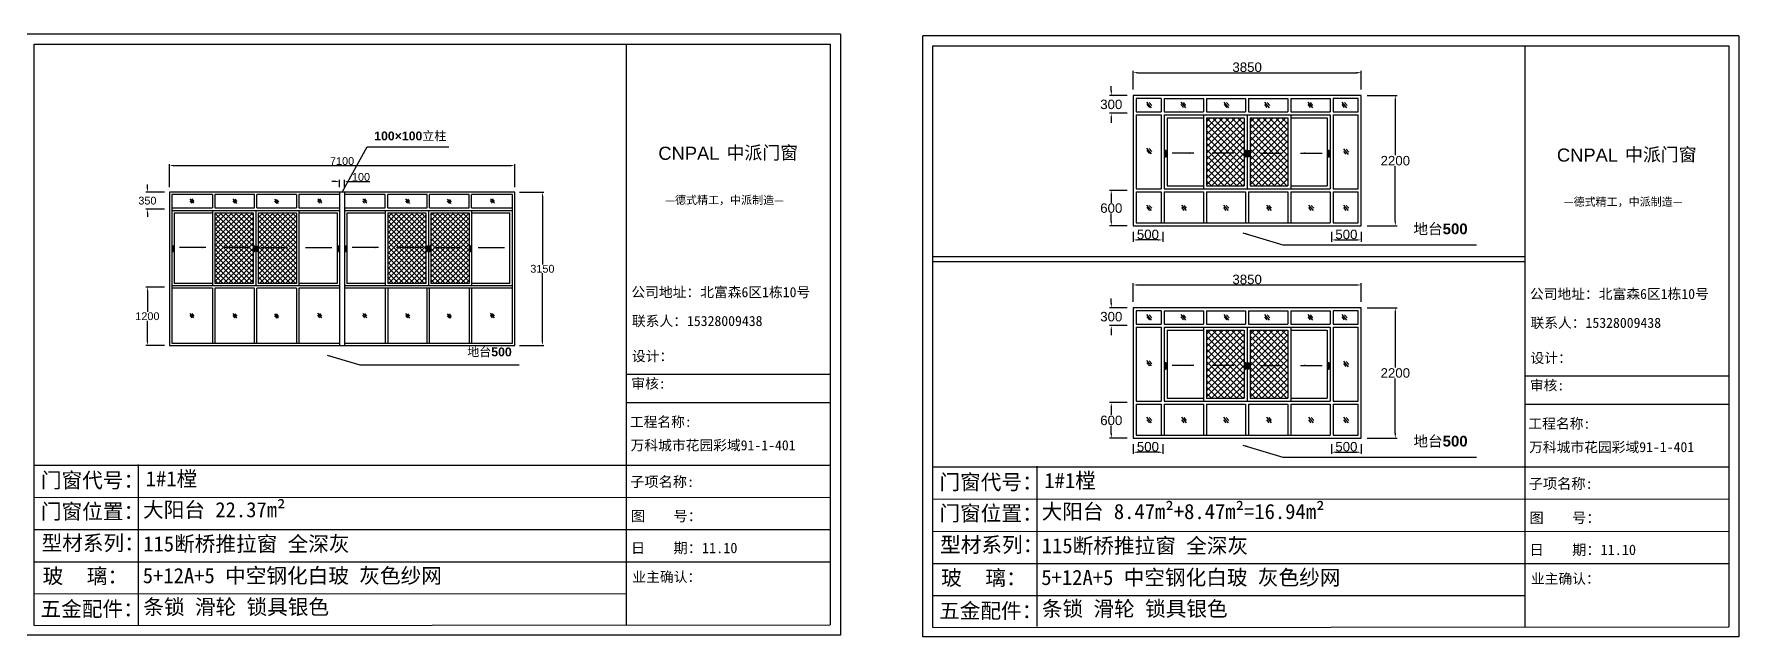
# Model space of a CAD drawing. Header units: inches. Extents: x -138455 to 599497, y -747149 to 13167.
# Drawn here: x 272499 to 307541, y -473532 to -461146 of the extents above; entities that cross this region are included whole.
import ezdxf

# ---------------------------------------------------------------- set-up
doc = ezdxf.new("R2010")
doc.units = ezdxf.units.IN
doc.header["$MEASUREMENT"] = 0
doc.header["$PDMODE"] = 35
doc.header["$PDSIZE"] = -3
doc.layers.add('0 @ 1', color=7, linetype='Continuous')
doc.styles.add('Annotative', font='arialbd.ttf')
doc.styles.add('MtXpl_', font='')
doc.styles.get("Standard").update_dxf_attribs({"font": 'arial.ttf'})
doc.styles.get('MtXpl_').set_extended_font_data('SimSun')
doc.dimstyles.get("Standard").update_dxf_attribs({"dimtxt": 80, "dimasz": 70, "dimexe": 40, "dimexo": 80, "dimgap": 0, "dimtad": 1, "dimtih": 1, "dimtoh": 1, "dimdec": 0, "dimzin": 0, "dimdsep": 46, "dimtxsty": 'Standard', "dimcen": 0.09, "dimadec": 0, "dimazin": 0, "dimtfac": 1, "dimtdec": 0, "dimtofl": 0, "dimtmove": 0, "dimatfit": 3, "dimfxl": 0, "dimtolj": 1, "dimtzin": 0, "dimarcsym": 0})

# ---------------------------------------------------------------- blocks, each defined once
blk = doc.blocks.new('*D2174')
at = {"color": 0, "lineweight": -2, "transparency": 16777216}
for p, q in [((275279, -464294), (275279, -463817)), ((275359, -463847), (282299, -463847)), ((282379, -464294), (282379, -463817))]:
    blk.add_line(p, q, dxfattribs=at)
at = {"color": 0, "transparency": 16777216}
for points in [[(275359, -463834), (275359, -463861), (275279, -463847)], [(282299, -463834), (282299, -463861), (282379, -463847)]]:
    blk.add_solid(points, dxfattribs=at)
at = {"layer": 'Defpoints', "color": 0, "transparency": 16777216}
for p in [(282379, -463847), (275279, -464394), (282379, -464394)]:
    blk.add_point(p, dxfattribs=at)
at = {"color": 0, "transparency": 16777216, "insert": (278829, -463756), "char_height": 160, "attachment_point": 5}
blk.add_mtext('\\A1;7100', dxfattribs=at)
blk = doc.blocks.new('*D2175')
at = {"color": 0, "lineweight": -2, "transparency": 16777216}
for p, q in [((282479, -464394), (282977, -464394)), ((282947, -464474), (282947, -465877)), ((282947, -467464), (282947, -466061)), ((282479, -467544), (282977, -467544))]:
    blk.add_line(p, q, dxfattribs=at)
at = {"color": 0, "transparency": 16777216}
for points in [[(282934, -464474), (282961, -464474), (282947, -464394)], [(282934, -467464), (282961, -467464), (282947, -467544)]]:
    blk.add_solid(points, dxfattribs=at)
at = {"layer": 'Defpoints', "color": 0, "transparency": 16777216}
for p in [(282379, -464394), (282379, -467544), (282947, -467544)]:
    blk.add_point(p, dxfattribs=at)
at = {"color": 0, "transparency": 16777216, "insert": (282947, -465969), "char_height": 160, "attachment_point": 5}
blk.add_mtext('\\A1;3150', dxfattribs=at)
blk = doc.blocks.new('*D2176')
at = {"color": 0, "lineweight": -2, "transparency": 16777216}
for p, q in [((275179, -466344), (274798, -466344)), ((274828, -466424), (274828, -466852)), ((274828, -467464), (274828, -467036)), ((275179, -467544), (274798, -467544))]:
    blk.add_line(p, q, dxfattribs=at)
at = {"color": 0, "transparency": 16777216}
for points in [[(274815, -466424), (274842, -466424), (274828, -466344)], [(274815, -467464), (274842, -467464), (274828, -467544)]]:
    blk.add_solid(points, dxfattribs=at)
at = {"layer": 'Defpoints', "color": 0, "transparency": 16777216}
for p in [(275279, -466344), (274828, -467544), (275279, -467544)]:
    blk.add_point(p, dxfattribs=at)
at = {"color": 0, "transparency": 16777216, "insert": (274828, -466944), "char_height": 160, "attachment_point": 5}
blk.add_mtext('\\A1;1200', dxfattribs=at)
blk = doc.blocks.new('*D2177')
at = {"color": 0, "lineweight": -2, "transparency": 16777216}
for p, q in [((274828, -464314), (274828, -464234)), ((275179, -464394), (274798, -464394)), ((275179, -464744), (274798, -464744)), ((274828, -464824), (274828, -464904))]:
    blk.add_line(p, q, dxfattribs=at)
at = {"color": 0, "transparency": 16777216}
for points in [[(274815, -464314), (274842, -464314), (274828, -464394)], [(274815, -464824), (274842, -464824), (274828, -464744)]]:
    blk.add_solid(points, dxfattribs=at)
at = {"layer": 'Defpoints', "color": 0, "transparency": 16777216}
for p in [(274828, -464394), (275279, -464394), (275279, -464744)]:
    blk.add_point(p, dxfattribs=at)
at = {"color": 0, "transparency": 16777216, "insert": (274828, -464569), "char_height": 160, "attachment_point": 5}
blk.add_mtext('\\A1;350', dxfattribs=at)
blk = doc.blocks.new('123as')
at = {"color": 0}
for p, q in [((90189, 51387), (90252, 51462)), ((90194, 51330), (90312, 51470)), ((90251, 51335), (90314, 51410))]:
    blk.add_line(p, q, dxfattribs=at)
blk = doc.blocks.new('*D2178')
at = {"color": 0, "lineweight": -2, "transparency": 16777216}
for p, q in [((278699, -464174), (278619, -464174)), ((278779, -464294), (278779, -464144)), ((278879, -464294), (278879, -464144)), ((278959, -464174), (279397, -464174))]:
    blk.add_line(p, q, dxfattribs=at)
at = {"color": 0, "transparency": 16777216}
for points in [[(278699, -464160), (278699, -464187), (278779, -464174)], [(278959, -464160), (278959, -464187), (278879, -464174)]]:
    blk.add_solid(points, dxfattribs=at)
at = {"layer": 'Defpoints', "color": 0, "transparency": 16777216}
for p in [(278879, -464174), (278779, -464394), (278879, -464394)]:
    blk.add_point(p, dxfattribs=at)
at = {"color": 0, "transparency": 16777216, "insert": (279218, -464082), "char_height": 160, "attachment_point": 5}
blk.add_mtext('\\A1;100', dxfattribs=at)
blk = doc.blocks.new('*D2213')
at = {"color": 0, "lineweight": -2, "transparency": 16777216}
for p, q in [((294151, -452085), (294151, -451769)), ((294231, -451799), (297921, -451799)), ((298001, -452085), (298001, -451769))]:
    blk.add_line(p, q, dxfattribs=at)
at = {"color": 0, "transparency": 16777216}
for points in [[(294231, -451786), (294231, -451813), (294151, -451799)], [(297921, -451786), (297921, -451813), (298001, -451799)]]:
    blk.add_solid(points, dxfattribs=at)
at = {"layer": 'Defpoints', "color": 0, "transparency": 16777216}
for p in [(298001, -451799), (294151, -452185), (298001, -452185)]:
    blk.add_point(p, dxfattribs=at)
at = {"color": 0, "transparency": 16777216, "insert": (296076, -451708), "char_height": 160, "attachment_point": 5}
blk.add_mtext('\\A1;3850', dxfattribs=at)
blk = doc.blocks.new('*D2214')
at = {"color": 0, "lineweight": -2, "transparency": 16777216}
for p, q in [((298101, -452185), (298607, -452185)), ((298577, -452265), (298577, -453193)), ((298577, -454305), (298577, -453376)), ((298101, -454385), (298607, -454385))]:
    blk.add_line(p, q, dxfattribs=at)
at = {"color": 0, "transparency": 16777216}
for points in [[(298563, -452265), (298590, -452265), (298577, -452185)], [(298563, -454305), (298590, -454305), (298577, -454385)]]:
    blk.add_solid(points, dxfattribs=at)
at = {"layer": 'Defpoints', "color": 0, "transparency": 16777216}
for p in [(298001, -452185), (298001, -454385), (298577, -454385)]:
    blk.add_point(p, dxfattribs=at)
at = {"color": 0, "transparency": 16777216, "insert": (298577, -453285), "char_height": 160, "attachment_point": 5}
blk.add_mtext('\\A1;2200', dxfattribs=at)
blk = doc.blocks.new('*D2215')
at = {"color": 0, "lineweight": -2, "transparency": 16777216}
for p, q in [((293783, -452105), (293783, -452025)), ((294051, -452185), (293753, -452185)), ((294051, -452485), (293753, -452485)), ((293783, -452565), (293783, -452645))]:
    blk.add_line(p, q, dxfattribs=at)
at = {"color": 0, "transparency": 16777216}
for points in [[(293770, -452105), (293796, -452105), (293783, -452185)], [(293770, -452565), (293796, -452565), (293783, -452485)]]:
    blk.add_solid(points, dxfattribs=at)
at = {"layer": 'Defpoints', "color": 0, "transparency": 16777216}
for p in [(293783, -452185), (294151, -452185), (294151, -452485)]:
    blk.add_point(p, dxfattribs=at)
at = {"color": 0, "transparency": 16777216, "insert": (293783, -452335), "char_height": 160, "attachment_point": 5}
blk.add_mtext('\\A1;300', dxfattribs=at)
blk = doc.blocks.new('*D2218')
at = {"color": 0, "lineweight": -2, "transparency": 16777216}
for p, q in [((294051, -453785), (293753, -453785)), ((293783, -453865), (293783, -453993)), ((293783, -454305), (293783, -454176)), ((294051, -454385), (293753, -454385))]:
    blk.add_line(p, q, dxfattribs=at)
at = {"color": 0, "transparency": 16777216}
for points in [[(293770, -453865), (293796, -453865), (293783, -453785)], [(293770, -454305), (293796, -454305), (293783, -454385)]]:
    blk.add_solid(points, dxfattribs=at)
at = {"layer": 'Defpoints', "color": 0, "transparency": 16777216}
for p in [(294151, -453785), (293783, -454385), (294151, -454385)]:
    blk.add_point(p, dxfattribs=at)
at = {"color": 0, "transparency": 16777216, "insert": (293783, -454085), "char_height": 160, "attachment_point": 5}
blk.add_mtext('\\A1;600', dxfattribs=at)
blk = doc.blocks.new('*D2216')
at = {"color": 0, "lineweight": -2, "transparency": 16777216}
for p, q in [((297501, -454485), (297501, -454651)), ((297581, -454621), (297921, -454621)), ((298001, -454485), (298001, -454651))]:
    blk.add_line(p, q, dxfattribs=at)
at = {"color": 0, "transparency": 16777216}
for points in [[(297581, -454608), (297581, -454634), (297501, -454621)], [(297921, -454608), (297921, -454634), (298001, -454621)]]:
    blk.add_solid(points, dxfattribs=at)
at = {"layer": 'Defpoints', "color": 0, "transparency": 16777216}
for p in [(297501, -454385), (298001, -454385), (298001, -454621)]:
    blk.add_point(p, dxfattribs=at)
at = {"color": 0, "transparency": 16777216, "insert": (297751, -454529), "char_height": 160, "attachment_point": 5}
blk.add_mtext('\\A1;500', dxfattribs=at)
blk = doc.blocks.new('*D2217')
at = {"color": 0, "lineweight": -2, "transparency": 16777216}
for p, q in [((294151, -454485), (294151, -454651)), ((294571, -454621), (294231, -454621)), ((294651, -454485), (294651, -454651))]:
    blk.add_line(p, q, dxfattribs=at)
at = {"color": 0, "transparency": 16777216}
for points in [[(294231, -454608), (294231, -454634), (294151, -454621)], [(294571, -454608), (294571, -454634), (294651, -454621)]]:
    blk.add_solid(points, dxfattribs=at)
at = {"layer": 'Defpoints', "color": 0, "transparency": 16777216}
for p in [(294151, -454385), (294151, -454621), (294651, -454385)]:
    blk.add_point(p, dxfattribs=at)
at = {"color": 0, "transparency": 16777216, "insert": (294401, -454529), "char_height": 160, "attachment_point": 5}
blk.add_mtext('\\A1;500', dxfattribs=at)
blk = doc.blocks.new('*D2219')
at = {"color": 0, "lineweight": -2, "transparency": 16777216}
for p, q in [((294151, -455667), (294151, -455351)), ((294231, -455381), (297921, -455381)), ((298001, -455667), (298001, -455351))]:
    blk.add_line(p, q, dxfattribs=at)
at = {"color": 0, "transparency": 16777216}
for points in [[(294231, -455368), (294231, -455394), (294151, -455381)], [(297921, -455368), (297921, -455394), (298001, -455381)]]:
    blk.add_solid(points, dxfattribs=at)
at = {"layer": 'Defpoints', "color": 0, "transparency": 16777216}
for p in [(298001, -455381), (294151, -455767), (298001, -455767)]:
    blk.add_point(p, dxfattribs=at)
at = {"color": 0, "transparency": 16777216, "insert": (296076, -455289), "char_height": 160, "attachment_point": 5}
blk.add_mtext('\\A1;3850', dxfattribs=at)
blk = doc.blocks.new('*D2220')
at = {"color": 0, "lineweight": -2, "transparency": 16777216}
for p, q in [((298101, -455767), (298607, -455767)), ((298577, -455847), (298577, -456775)), ((298577, -457887), (298577, -456958)), ((298101, -457967), (298607, -457967))]:
    blk.add_line(p, q, dxfattribs=at)
at = {"color": 0, "transparency": 16777216}
for points in [[(298563, -455847), (298590, -455847), (298577, -455767)], [(298563, -457887), (298590, -457887), (298577, -457967)]]:
    blk.add_solid(points, dxfattribs=at)
at = {"layer": 'Defpoints', "color": 0, "transparency": 16777216}
for p in [(298001, -455767), (298001, -457967), (298577, -457967)]:
    blk.add_point(p, dxfattribs=at)
at = {"color": 0, "transparency": 16777216, "insert": (298577, -456867), "char_height": 160, "attachment_point": 5}
blk.add_mtext('\\A1;2200', dxfattribs=at)
blk = doc.blocks.new('*D2221')
at = {"color": 0, "lineweight": -2, "transparency": 16777216}
for p, q in [((294051, -455767), (293753, -455767)), ((293783, -455687), (293783, -455607)), ((294051, -456067), (293753, -456067)), ((293783, -456147), (293783, -456227))]:
    blk.add_line(p, q, dxfattribs=at)
at = {"color": 0, "transparency": 16777216}
for points in [[(293770, -455687), (293796, -455687), (293783, -455767)], [(293770, -456147), (293796, -456147), (293783, -456067)]]:
    blk.add_solid(points, dxfattribs=at)
at = {"layer": 'Defpoints', "color": 0, "transparency": 16777216}
for p in [(293783, -455767), (294151, -455767), (294151, -456067)]:
    blk.add_point(p, dxfattribs=at)
at = {"color": 0, "transparency": 16777216, "insert": (293783, -455917), "char_height": 160, "attachment_point": 5}
blk.add_mtext('\\A1;300', dxfattribs=at)
blk = doc.blocks.new('*D2224')
at = {"color": 0, "lineweight": -2, "transparency": 16777216}
for p, q in [((294051, -457367), (293753, -457367)), ((293783, -457447), (293783, -457575)), ((293783, -457887), (293783, -457758)), ((294051, -457967), (293753, -457967))]:
    blk.add_line(p, q, dxfattribs=at)
at = {"color": 0, "transparency": 16777216}
for points in [[(293770, -457447), (293796, -457447), (293783, -457367)], [(293770, -457887), (293796, -457887), (293783, -457967)]]:
    blk.add_solid(points, dxfattribs=at)
at = {"layer": 'Defpoints', "color": 0, "transparency": 16777216}
for p in [(294151, -457367), (293783, -457967), (294151, -457967)]:
    blk.add_point(p, dxfattribs=at)
at = {"color": 0, "transparency": 16777216, "insert": (293783, -457667), "char_height": 160, "attachment_point": 5}
blk.add_mtext('\\A1;600', dxfattribs=at)
blk = doc.blocks.new('*D2222')
at = {"color": 0, "lineweight": -2, "transparency": 16777216}
for p, q in [((297501, -458067), (297501, -458233)), ((298001, -458067), (298001, -458233)), ((297581, -458203), (297921, -458203))]:
    blk.add_line(p, q, dxfattribs=at)
at = {"color": 0, "transparency": 16777216}
for points in [[(297581, -458190), (297581, -458216), (297501, -458203)], [(297921, -458190), (297921, -458216), (298001, -458203)]]:
    blk.add_solid(points, dxfattribs=at)
at = {"layer": 'Defpoints', "color": 0, "transparency": 16777216}
for p in [(297501, -457967), (298001, -457967), (298001, -458203)]:
    blk.add_point(p, dxfattribs=at)
at = {"color": 0, "transparency": 16777216, "insert": (297751, -458111), "char_height": 160, "attachment_point": 5}
blk.add_mtext('\\A1;500', dxfattribs=at)
blk = doc.blocks.new('*D2223')
at = {"color": 0, "lineweight": -2, "transparency": 16777216}
for p, q in [((294151, -458067), (294151, -458233)), ((294651, -458067), (294651, -458233)), ((294571, -458203), (294231, -458203))]:
    blk.add_line(p, q, dxfattribs=at)
at = {"color": 0, "transparency": 16777216}
for points in [[(294231, -458190), (294231, -458216), (294151, -458203)], [(294571, -458190), (294571, -458216), (294651, -458203)]]:
    blk.add_solid(points, dxfattribs=at)
at = {"layer": 'Defpoints', "color": 0, "transparency": 16777216}
for p in [(294151, -457967), (294651, -457967), (294151, -458203)]:
    blk.add_point(p, dxfattribs=at)
at = {"color": 0, "transparency": 16777216, "insert": (294401, -458111), "char_height": 160, "attachment_point": 5}
blk.add_mtext('\\A1;500', dxfattribs=at)
blk = doc.blocks.new('asdasdaszxcxzcxz')
h = blk.add_hatch()
h.set_pattern_fill('ANSI37', color=256, scale=600)
h.set_pattern_definition([(45, (34258.794, 5701.5), (-53.033009, 53.033009), []), (135, (34258.794, 5701.5), (-53.033009, -53.033009), [])])
h.paths.add_polyline_path([(296126.1, -452559.8), (296763.6, -452559.8), (296763.6, -453709.8), (296126.1, -453709.8)])
h.paths.add_polyline_path([(295388.6, -452559.8), (296026.1, -452559.8), (296026.1, -453709.8), (295388.6, -453709.8)])
h = blk.add_hatch()
h.set_pattern_fill('ANSI37', color=256, scale=600)
h.set_pattern_definition([(45, (34258.794, 2119.61), (-53.033009, 53.033009), []), (135, (34258.794, 2119.61), (-53.033009, -53.033009), [])])
h.paths.add_polyline_path([(296126.1, -456141.7), (296763.6, -456141.7), (296763.6, -457291.7), (296126.1, -457291.7)])
h.paths.add_polyline_path([(295388.6, -456141.7), (296026.1, -456141.7), (296026.1, -457291.7), (295388.6, -457291.7)])
for p, q in [((298001.1, -452184.8), (294151.1, -452184.8)), ((294151.1, -452184.8), (294151.1, -454384.8)), ((294626.1, -452234.8), (294626.1, -452459.8)), ((294676.1, -452234.8), (295338.6, -452234.8)), ((294676.1, -452234.8), (294676.1, -452459.8)), ((295338.6, -452234.8), (295338.6, -452459.8)), ((295388.6, -452234.8), (296051.1, -452234.8)), ((295388.6, -452234.8), (295388.6, -452459.8)), ((296051.1, -452234.8), (296051.1, -452459.8)), ((296101.1, -452234.8), (296763.6, -452234.8)), ((296101.1, -452234.8), (296101.1, -452459.8)), ((296763.6, -452234.8), (296763.6, -452459.8)), ((296813.6, -452234.8), (297476.1, -452234.8)), ((296813.6, -452234.8), (296813.6, -452459.8)), ((297476.1, -452234.8), (297476.1, -452459.8)), ((297526.1, -452234.8), (297526.1, -452459.8)), ((298001.1, -454384.8), (298001.1, -452184.8)), ((294201.1, -452459.8), (294626.1, -452459.8)), ((294201.1, -452509.8), (294626.1, -452509.8)), ((294626.1, -452509.8), (294626.1, -453759.8)), ((294676.1, -452459.8), (295338.6, -452459.8)), ((294676.1, -452509.8), (294676.1, -453759.8)), ((294676.1, -452509.8), (297476.1, -452509.8)), ((294726.1, -452559.8), (294726.1, -453709.8)), ((294726.1, -452559.8), (295338.6, -452559.8)), ((295338.6, -452509.8), (295338.6, -453759.8)), ((295388.6, -452459.8), (296051.1, -452459.8)), ((295388.6, -452559.8), (296026.1, -452559.8)), ((295388.6, -452559.8), (295388.6, -453709.8)), ((296026.1, -452559.8), (296026.1, -453709.8)), ((296076.1, -452509.8), (296076.1, -453759.8)), ((296101.1, -452459.8), (296763.6, -452459.8)), ((296126.1, -452559.8), (296763.6, -452559.8)), ((296126.1, -452559.8), (296126.1, -453709.8)), ((296763.6, -452559.8), (296763.6, -453709.8)), ((296813.6, -452459.8), (297476.1, -452459.8)), ((296813.6, -452509.8), (296813.6, -453759.8)), ((296813.6, -452559.8), (297426.1, -452559.8)), ((297426.1, -452559.8), (297426.1, -453709.8)), ((297476.1, -452509.8), (297476.1, -453759.8)), ((297526.1, -452459.8), (297951.1, -452459.8)), ((297526.1, -452509.8), (297526.1, -453759.8)), ((297526.1, -452509.8), (297951.1, -452509.8)), ((294201.1, -453759.8), (294626.1, -453759.8)), ((294676.1, -453759.8), (297476.1, -453759.8)), ((294726.1, -453709.8), (295338.6, -453709.8)), ((295388.6, -453709.8), (296026.1, -453709.8)), ((296126.1, -453709.8), (296763.6, -453709.8)), ((296813.6, -453709.8), (297426.1, -453709.8)), ((297526.1, -453759.8), (297951.1, -453759.8)), ((294201.1, -453809.8), (294626.1, -453809.8)), ((294626.1, -453809.8), (294626.1, -454334.8)), ((294676.1, -453809.8), (294676.1, -454334.8)), ((294676.1, -453809.8), (295338.6, -453809.8)), ((295338.6, -453809.8), (295338.6, -454334.8)), ((295388.6, -453809.8), (296051.1, -453809.8)), ((295388.6, -453809.8), (295388.6, -454334.8)), ((296051.1, -453809.8), (296051.1, -454334.8)), ((296101.1, -453809.8), (296763.6, -453809.8)), ((296101.1, -453809.8), (296101.1, -454334.8)), ((296763.6, -453809.8), (296763.6, -454334.8)), ((296813.6, -453809.8), (297476.1, -453809.8)), ((296813.6, -453809.8), (296813.6, -454334.8)), ((297476.1, -453809.8), (297476.1, -454334.8)), ((297526.1, -453809.8), (297951.1, -453809.8)), ((297526.1, -453809.8), (297526.1, -454334.8)), ((294151.1, -454384.8), (298001.1, -454384.8)), ((298001.1, -455766.7), (294151.1, -455766.7)), ((294151.1, -455766.7), (294151.1, -457966.7)), ((298001.1, -457966.7), (298001.1, -455766.7)), ((294201.1, -456041.7), (294626.1, -456041.7)), ((294626.1, -455816.7), (294626.1, -456041.7)), ((294676.1, -455816.7), (295338.6, -455816.7)), ((294676.1, -455816.7), (294676.1, -456041.7)), ((294676.1, -456041.7), (295338.6, -456041.7)), ((295338.6, -455816.7), (295338.6, -456041.7)), ((295388.6, -455816.7), (296051.1, -455816.7)), ((295388.6, -455816.7), (295388.6, -456041.7)), ((295388.6, -456041.7), (296051.1, -456041.7)), ((296051.1, -455816.7), (296051.1, -456041.7)), ((296101.1, -455816.7), (296763.6, -455816.7)), ((296101.1, -455816.7), (296101.1, -456041.7)), ((296101.1, -456041.7), (296763.6, -456041.7)), ((296763.6, -455816.7), (296763.6, -456041.7)), ((296813.6, -455816.7), (297476.1, -455816.7)), ((296813.6, -455816.7), (296813.6, -456041.7)), ((296813.6, -456041.7), (297476.1, -456041.7)), ((297476.1, -455816.7), (297476.1, -456041.7)), ((297526.1, -455816.7), (297526.1, -456041.7)), ((297526.1, -456041.7), (297951.1, -456041.7)), ((294201.1, -456091.7), (294626.1, -456091.7)), ((294626.1, -456091.7), (294626.1, -457341.7)), ((294676.1, -456091.7), (294676.1, -457341.7)), ((294676.1, -456091.7), (297476.1, -456091.7)), ((294726.1, -456141.7), (294726.1, -457291.7)), ((294726.1, -456141.7), (295338.6, -456141.7)), ((295338.6, -456091.7), (295338.6, -457341.7)), ((295388.6, -456141.7), (296026.1, -456141.7)), ((295388.6, -456141.7), (295388.6, -457291.7)), ((296026.1, -456141.7), (296026.1, -457291.7)), ((296076.1, -456091.7), (296076.1, -457341.7)), ((296126.1, -456141.7), (296763.6, -456141.7)), ((296126.1, -456141.7), (296126.1, -457291.7)), ((296763.6, -456141.7), (296763.6, -457291.7)), ((296813.6, -456091.7), (296813.6, -457341.7)), ((296813.6, -456141.7), (297426.1, -456141.7)), ((297426.1, -456141.7), (297426.1, -457291.7)), ((297476.1, -456091.7), (297476.1, -457341.7)), ((297526.1, -456091.7), (297526.1, -457341.7)), ((297526.1, -456091.7), (297951.1, -456091.7)), ((294201.1, -457341.7), (294626.1, -457341.7)), ((294201.1, -457391.7), (294626.1, -457391.7)), ((294626.1, -457391.7), (294626.1, -457916.7)), ((294676.1, -457341.7), (297476.1, -457341.7)), ((294676.1, -457391.7), (294676.1, -457916.7)), ((294676.1, -457391.7), (295338.6, -457391.7)), ((294726.1, -457291.7), (295338.6, -457291.7)), ((295338.6, -457391.7), (295338.6, -457916.7)), ((295388.6, -457291.7), (296026.1, -457291.7)), ((295388.6, -457391.7), (296051.1, -457391.7)), ((295388.6, -457391.7), (295388.6, -457916.7)), ((296051.1, -457391.7), (296051.1, -457916.7)), ((296101.1, -457391.7), (296763.6, -457391.7)), ((296101.1, -457391.7), (296101.1, -457916.7)), ((296126.1, -457291.7), (296763.6, -457291.7)), ((296763.6, -457391.7), (296763.6, -457916.7)), ((296813.6, -457291.7), (297426.1, -457291.7)), ((296813.6, -457391.7), (297476.1, -457391.7)), ((296813.6, -457391.7), (296813.6, -457916.7)), ((297476.1, -457391.7), (297476.1, -457916.7)), ((297526.1, -457341.7), (297951.1, -457341.7)), ((297526.1, -457391.7), (297951.1, -457391.7)), ((297526.1, -457391.7), (297526.1, -457916.7)), ((294151.1, -457966.7), (298001.1, -457966.7))]:
    blk.add_line(p, q)
for points in [[(294626.1, -452234.8), (294201.1, -452234.8), (294201.1, -452459.8)], [(297951.1, -452459.8), (297951.1, -452234.8), (297526.1, -452234.8)], [(294201.1, -452509.8), (294201.1, -453759.8)], [(297951.1, -453759.8), (297951.1, -452509.8)], [(294201.1, -453809.8), (294201.1, -454334.8), (297476.1, -454334.8)], [(297526.1, -454334.8), (297951.1, -454334.8), (297951.1, -453809.8)], [(294626.1, -455816.7), (294201.1, -455816.7), (294201.1, -456041.7)], [(297951.1, -456041.7), (297951.1, -455816.7), (297526.1, -455816.7)], [(294201.1, -456091.7), (294201.1, -457341.7)], [(297951.1, -457341.7), (297951.1, -456091.7)], [(294201.1, -457391.7), (294201.1, -457916.7), (297476.1, -457916.7)], [(297526.1, -457916.7), (297951.1, -457916.7), (297951.1, -457391.7)]]:
    blk.add_lwpolyline(points)
at = {"color": 0}
for points in [[(294700.7, -453219.3), (294700.7, -453219.3, 0.4142136), (294709.5, -453210.6), (294709.5, -453118.3, 0.4142136), (294700.7, -453109.6), (294700.7, -453109.6, 0.4142136), (294692, -453118.3), (294692, -453210.6, 0.4142136)], [(294700.7, -453201.9), (294700.7, -453201.9, 0.4142136), (294705.1, -453197.5), (294705.1, -453131.4, 0.4142136), (294700.7, -453127), (294700.7, -453127, 0.4142136), (294696.4, -453131.4), (294696.4, -453197.5, 0.4142136)], [(296052.2, -453219.3), (296052.2, -453219.3, 0.4142136), (296060.9, -453210.6), (296060.9, -453118.3, 0.4142136), (296052.2, -453109.6), (296052.2, -453109.6, 0.4142136), (296043.4, -453118.3), (296043.4, -453210.6, 0.4142136)], [(296052.2, -453201.9), (296052.2, -453201.9, 0.4142136), (296056.5, -453197.5), (296056.5, -453131.4, 0.4142136), (296052.2, -453127), (296052.2, -453127, 0.4142136), (296047.8, -453131.4), (296047.8, -453197.5, 0.4142136)], [(296100.1, -453219.3), (296100.1, -453219.3, -0.4142136), (296091.3, -453210.6), (296091.3, -453118.3, -0.4142136), (296100.1, -453109.6), (296100.1, -453109.6, -0.4142136), (296108.8, -453118.3), (296108.8, -453210.6, -0.4142136)], [(296100.1, -453201.9), (296100.1, -453201.9, -0.4142136), (296095.7, -453197.5), (296095.7, -453131.4, -0.4142136), (296100.1, -453127), (296100.1, -453127, -0.4142136), (296104.4, -453131.4), (296104.4, -453197.5, -0.4142136)], [(297452.3, -453219.3), (297452.3, -453219.3, 0.4142136), (297461.1, -453210.6), (297461.1, -453118.3, 0.4142136), (297452.3, -453109.6), (297452.3, -453109.6, 0.4142136), (297443.6, -453118.3), (297443.6, -453210.6, 0.4142136)], [(297452.3, -453201.9), (297452.3, -453201.9, 0.4142136), (297456.7, -453197.5), (297456.7, -453131.4, 0.4142136), (297452.3, -453127), (297452.3, -453127, 0.4142136), (297448, -453131.4), (297448, -453197.5, 0.4142136)], [(294700.7, -456801.2), (294700.7, -456801.2, 0.4142136), (294709.5, -456792.5), (294709.5, -456700.2, 0.4142136), (294700.7, -456691.5), (294700.7, -456691.5, 0.4142136), (294692, -456700.2), (294692, -456792.5, 0.4142136)], [(294700.7, -456783.8), (294700.7, -456783.8, 0.4142136), (294705.1, -456779.4), (294705.1, -456713.3, 0.4142136), (294700.7, -456708.9), (294700.7, -456708.9, 0.4142136), (294696.4, -456713.3), (294696.4, -456779.4, 0.4142136)], [(296052.2, -456801.2), (296052.2, -456801.2, 0.4142136), (296060.9, -456792.5), (296060.9, -456700.2, 0.4142136), (296052.2, -456691.5), (296052.2, -456691.5, 0.4142136), (296043.4, -456700.2), (296043.4, -456792.5, 0.4142136)], [(296052.2, -456783.8), (296052.2, -456783.8, 0.4142136), (296056.5, -456779.4), (296056.5, -456713.3, 0.4142136), (296052.2, -456708.9), (296052.2, -456708.9, 0.4142136), (296047.8, -456713.3), (296047.8, -456779.4, 0.4142136)], [(296100.1, -456801.2), (296100.1, -456801.2, -0.4142136), (296091.3, -456792.5), (296091.3, -456700.2, -0.4142136), (296100.1, -456691.5), (296100.1, -456691.5, -0.4142136), (296108.8, -456700.2), (296108.8, -456792.5, -0.4142136)], [(296100.1, -456783.8), (296100.1, -456783.8, -0.4142136), (296095.7, -456779.4), (296095.7, -456713.3, -0.4142136), (296100.1, -456708.9), (296100.1, -456708.9, -0.4142136), (296104.4, -456713.3), (296104.4, -456779.4, -0.4142136)], [(297452.3, -456801.2), (297452.3, -456801.2, 0.4142136), (297461.1, -456792.5), (297461.1, -456700.2, 0.4142136), (297452.3, -456691.5), (297452.3, -456691.5, 0.4142136), (297443.6, -456700.2), (297443.6, -456792.5, 0.4142136)], [(297452.3, -456783.8), (297452.3, -456783.8, 0.4142136), (297456.7, -456779.4), (297456.7, -456713.3, 0.4142136), (297452.3, -456708.9), (297452.3, -456708.9, 0.4142136), (297448, -456713.3), (297448, -456779.4, 0.4142136)]]:
    blk.add_lwpolyline(points, format="xyb", close=True, dxfattribs=at)
at = {"xscale": -0.6684526412304121, "yscale": 0.6684526412304121, "zscale": 0.6684526412304121}
for p in [(354754.2, -486703.1), (355329, -486703.1), (356059.2, -486703.1), (356745.2, -486703.1), (357474.3, -486703.1), (358050.1, -486703.1), (354754.2, -487477.8), (358077.7, -487491.6), (354754.2, -488437.7), (355342.1, -488437.7), (356052.8, -488437.7), (356776.3, -488437.7), (357487, -488437.7), (358077.7, -488437.7), (354754.2, -490285), (355329, -490285), (356059.2, -490285), (356745.2, -490285), (357474.3, -490285), (358050.1, -490285), (354754.2, -491059.7), (358077.7, -491073.5), (354754.2, -492019.6), (355342.1, -492019.6), (356052.8, -492019.6), (356776.3, -492019.6), (357487, -492019.6), (358077.7, -492019.6)]:
    blk.add_blockref('123as', p, dxfattribs=at)
at = {"layer": '0 @ 1', "char_height": 180.693, "attachment_point": 1, "style": 'Annotative'}
for insert in [(298883.1, -454344.2), (298883.1, -457926.1)]:
    blk.add_mtext_dynamic_manual_height_columns('{\\fSimSun|b1|i0|c134|p2;地台}500', width=1028.225, gutter_width=903.5, heights=[0], dxfattribs=dict(at, insert=insert))
for base, p1, p2, picture, middle in [((298001.1, -451799.3), (294151.1, -452184.8), (298001.1, -452184.8), '*D2213', (296076.1, -451707.5)), ((298001.1, -454620.9), (297501.1, -454384.8), (298001.1, -454384.8), '*D2216', (297751.1, -454529.3)), ((298001.1, -455381.1), (294151.1, -455766.7), (298001.1, -455766.7), '*D2219', (296076.1, -455289.4)), ((298001.1, -458202.8), (297501.1, -457966.7), (298001.1, -457966.7), '*D2222', (297751.1, -458111.1))]:
    dim = blk.add_linear_dim(base=base, p1=p1, p2=p2, dimstyle='Standard', override={"dimtxt": 160, "dimasz": 80, "dimexe": 30, "dimexo": 100, "dimgap": 10, "dimfxl": 100})
    dim.commit()
    dim.dimension.update_dxf_attribs({"geometry": picture, "text_midpoint": middle})
for base, p1, p2, angle, picture, middle in [((293783, -452184.8), (294151.1, -452484.8), (294151.1, -452184.8), 90, '*D2215', (293783, -452334.8)), ((298576.8, -454384.8), (298001.1, -452184.8), (298001.1, -454384.8), 90, '*D2214', (298576.8, -453284.8)), ((293783, -454384.8), (294151.1, -453784.8), (294151.1, -454384.8), 90, '*D2218', (293783, -454084.8)), ((294151.1, -454620.9), (294651.1, -454384.8), (294151.1, -454384.8), 180, '*D2217', (294401.1, -454529.3)), ((293783, -455766.7), (294151.1, -456066.7), (294151.1, -455766.7), 90, '*D2221', (293783, -455916.7)), ((298576.8, -457966.7), (298001.1, -455766.7), (298001.1, -457966.7), 90, '*D2220', (298576.8, -456866.7)), ((293783, -457966.7), (294151.1, -457366.7), (294151.1, -457966.7), 90, '*D2224', (293783, -457666.7)), ((294151.1, -458202.8), (294651.1, -457966.7), (294151.1, -457966.7), 180, '*D2223', (294401.1, -458111.1))]:
    dim = blk.add_linear_dim(base=base, p1=p1, p2=p2, angle=angle, dimstyle='Standard', override={"dimtxt": 160, "dimasz": 80, "dimexe": 30, "dimexo": 100, "dimgap": 10, "dimfxl": 100})
    dim.commit()
    dim.dimension.update_dxf_attribs({"geometry": picture, "text_midpoint": middle})
for points in [[(295176.6, -453157.1), (294810.9, -453157.1)], [(295851.6, -453157.1), (295485.9, -453157.1)], [(296300.6, -453157.1), (296666.3, -453157.1)], [(296975.6, -453157.1), (297341.3, -453157.1)], [(296000.6, -454499.6), (296676.1, -454702.6), (299947.2, -454702.6)], [(295176.6, -456739), (294810.9, -456739)], [(295851.6, -456739), (295485.9, -456739)], [(296300.6, -456739), (296666.3, -456739)], [(296975.6, -456739), (297341.3, -456739)], [(296000.6, -458081.4), (296676.1, -458284.5), (299947.2, -458284.5)]]:
    blk.add_leader(points, dimstyle='Standard', override={"dimtxt": 160, "dimasz": 80, "dimexe": 30, "dimexo": 100, "dimgap": 10, "dimtad": 0, "dimfxl": 100})

msp = doc.modelspace()

# ---------------------------------------------------------------- hatches: boundary and pattern name
h = msp.add_hatch()
h.set_pattern_fill('ANSI37', color=256, scale=600)
h.set_pattern_definition([(45, (8467.085, -9974.685), (-53.033009, 53.033009), []), (135, (8467.085, -9974.685), (-53.033009, -53.033009), [])])
h.paths.add_polyline_path([(277004.4, -464818.9), (276216.9, -464818.9), (276216.9, -466268.9), (277004.4, -466268.9)])
h.paths.add_polyline_path([(277104.4, -466268.9), (277891.9, -466268.9), (277891.9, -464818.9), (277104.4, -464818.9)])
h.paths.add_polyline_path([(279766.9, -466268.9), (280554.4, -466268.9), (280554.4, -464818.9), (279766.9, -464818.9)])
h.paths.add_polyline_path([(281441.9, -464818.9), (280654.4, -464818.9), (280654.4, -466268.9), (281441.9, -466268.9)])

# ---------------------------------------------------------------- linework, layer by layer
for p, q in [((289071.2, -461146.2), (272295.8, -461146.2)), ((289071.2, -461146.2), (289071.2, -473495.2)), ((272503.2, -461352.9), (288864.5, -461352.9)), ((272503.2, -473299.5), (272503.2, -461352.9)), ((284668.2, -461352.9), (284668.2, -473288.6)), ((288864.5, -461352.9), (288864.5, -473287.9)), ((307541, -461183.4), (290765.6, -461183.4)), ((290765.6, -473532.4), (290765.6, -461183.4)), ((290973, -461390.1), (307334.3, -461390.1)), ((290973, -473336.7), (290973, -461390.1)), ((303138, -461390.1), (303138, -473325.8)), ((307334.3, -461390.1), (307334.3, -473325.1)), ((307541, -461183.4), (307541, -473532.4)), ((282379.4, -464393.9), (275279.4, -464393.9)), ((275279.4, -464393.9), (275279.4, -467543.9)), ((275329.4, -464443.9), (275329.4, -467493.9)), ((276166.9, -464443.9), (275329.4, -464443.9)), ((276166.9, -464443.9), (276166.9, -464718.9)), ((276216.9, -464443.9), (276216.9, -464718.9)), ((277029.4, -464443.9), (276216.9, -464443.9)), ((277029.4, -464718.9), (277029.4, -464443.9)), ((277079.4, -464718.9), (277079.4, -464443.9)), ((277891.9, -464443.9), (277079.4, -464443.9)), ((277891.9, -464443.9), (277891.9, -464718.9)), ((278779.4, -464443.9), (277941.9, -464443.9)), ((277941.9, -464443.9), (277941.9, -464718.9)), ((278779.4, -464393.9), (278779.4, -467543.9)), ((278879.4, -464393.9), (278879.4, -467543.9)), ((279716.9, -464443.9), (278879.4, -464443.9)), ((279716.9, -464718.9), (279716.9, -464443.9)), ((279766.9, -464718.9), (279766.9, -464443.9)), ((280579.4, -464443.9), (279766.9, -464443.9)), ((280579.4, -464718.9), (280579.4, -464443.9)), ((280629.4, -464718.9), (280629.4, -464443.9)), ((281441.9, -464443.9), (280629.4, -464443.9)), ((281441.9, -464718.9), (281441.9, -464443.9)), ((282329.4, -464443.9), (281491.9, -464443.9)), ((281491.9, -464718.9), (281491.9, -464443.9)), ((282329.4, -467493.9), (282329.4, -464443.9)), ((282379.4, -467543.9), (282379.4, -464393.9)), ((275329.4, -464718.9), (276166.9, -464718.9)), ((275329.4, -464768.9), (276166.9, -464768.9)), ((275379.4, -464818.9), (275379.4, -466268.9)), ((275379.4, -464818.9), (276166.9, -464818.9)), ((276166.9, -464768.9), (276166.9, -466318.9)), ((276166.9, -464768.9), (277054.4, -464768.9)), ((276216.9, -464718.9), (277029.4, -464718.9)), ((276216.9, -464818.9), (276216.9, -466268.9)), ((276216.9, -464818.9), (277004.4, -464818.9)), ((277004.4, -464818.9), (277004.4, -466268.9)), ((277054.4, -464768.9), (277941.9, -464768.9)), ((277054.4, -464768.9), (277054.4, -466318.9)), ((277079.4, -464718.9), (277891.9, -464718.9)), ((277104.4, -464818.9), (277104.4, -466268.9)), ((277104.4, -464818.9), (277891.9, -464818.9)), ((277891.9, -464818.9), (277891.9, -466268.9)), ((277941.9, -464718.9), (278779.4, -464718.9)), ((277941.9, -464768.9), (277941.9, -466318.9)), ((277941.9, -464768.9), (278779.4, -464768.9)), ((277941.9, -464818.9), (278729.4, -464818.9)), ((278729.4, -464818.9), (278729.4, -466268.9)), ((278879.4, -464718.9), (279716.9, -464718.9)), ((278879.4, -464768.9), (282329.4, -464768.9)), ((278929.4, -464818.9), (279716.9, -464818.9)), ((278929.4, -464818.9), (278929.4, -466268.9)), ((279716.9, -464768.9), (279716.9, -466318.9)), ((279766.9, -464718.9), (280579.4, -464718.9)), ((279766.9, -464818.9), (279766.9, -466268.9)), ((279766.9, -464818.9), (280554.4, -464818.9)), ((280554.4, -464818.9), (280554.4, -466268.9)), ((280604.4, -464768.9), (280604.4, -466318.9)), ((280629.4, -464718.9), (281441.9, -464718.9)), ((280654.4, -464818.9), (280654.4, -466268.9)), ((280654.4, -464818.9), (281441.9, -464818.9)), ((281441.9, -464818.9), (281441.9, -466268.9)), ((281491.9, -464718.9), (282329.4, -464718.9)), ((281491.9, -464768.9), (281491.9, -466318.9)), ((281491.9, -464818.9), (282279.4, -464818.9)), ((282279.4, -466268.9), (282279.4, -464818.9)), ((290973, -465719.4), (303138, -465719.4)), ((290973, -465819.4), (303138, -465819.4)), ((277004.4, -466318.9), (275329.4, -466318.9)), ((276166.9, -466368.9), (275329.4, -466368.9)), ((276166.9, -466268.9), (275379.4, -466268.9)), ((276166.9, -466368.9), (276166.9, -467493.9)), ((277004.4, -466268.9), (276216.9, -466268.9)), ((276216.9, -466368.9), (276216.9, -467493.9)), ((277029.4, -466368.9), (276216.9, -466368.9)), ((277941.9, -466318.9), (277004.4, -466318.9)), ((277029.4, -467493.9), (277029.4, -466368.9)), ((277079.4, -467493.9), (277079.4, -466368.9)), ((277891.9, -466368.9), (277079.4, -466368.9)), ((277891.9, -466268.9), (277104.4, -466268.9)), ((277891.9, -466368.9), (277891.9, -467493.9)), ((278729.4, -466268.9), (277941.9, -466268.9)), ((278779.4, -466318.9), (277941.9, -466318.9)), ((278779.4, -466368.9), (277941.9, -466368.9)), ((277941.9, -466368.9), (277941.9, -467493.9)), ((282329.4, -466318.9), (278879.4, -466318.9)), ((282329.4, -466368.9), (278879.4, -466368.9)), ((279716.9, -466268.9), (278929.4, -466268.9)), ((279716.9, -466368.9), (279716.9, -467493.9)), ((280554.4, -466268.9), (279766.9, -466268.9)), ((279766.9, -466368.9), (279766.9, -467493.9)), ((280579.4, -467493.9), (280579.4, -466368.9)), ((280629.4, -467493.9), (280629.4, -466368.9)), ((281441.9, -466268.9), (280654.4, -466268.9)), ((281441.9, -466368.9), (281441.9, -467493.9)), ((282279.4, -466268.9), (281491.9, -466268.9)), ((281491.9, -466368.9), (281491.9, -467493.9)), ((275279.4, -467543.9), (282379.4, -467543.9)), ((275329.4, -467493.9), (278779.4, -467493.9)), ((278879.4, -467493.9), (282329.4, -467493.9)), ((284668.2, -468132.4), (288864.5, -468132.4)), ((303138, -468169.6), (307334.3, -468169.6)), ((284668.2, -468713.5), (288864.5, -468713.5)), ((303138, -468750.7), (307334.3, -468750.7)), ((272501.1, -470003), (288864.5, -470003)), ((274638.6, -469986.8), (274639.6, -473284.7)), ((290970.9, -470040.2), (307334.3, -470040.2)), ((293108.4, -470024), (293109.4, -473321.9)), ((272501.5, -470665.1), (288864.5, -470660.6)), ((290971.3, -470702.2), (307334.3, -470697.8)), ((272501.9, -471327.4), (288864.5, -471322.9)), ((290971.7, -471364.6), (307334.3, -471360)), ((272502.4, -471990.1), (288864.5, -471990.1)), ((290972.1, -472027.3), (307334.3, -472027.3)), ((272502.8, -472647.4), (284668.2, -472641.5)), ((290972.6, -472684.6), (303138, -472678.6)), ((272503.2, -473299.5), (288864.5, -473287.9)), ((290973, -473336.7), (307334.3, -473325.1)), ((289071.2, -473495.2), (272295.8, -473495.2)), ((307541, -473532.4), (290765.6, -473532.4))]:
    msp.add_line(p, q)
at = {"color": 0}
for points in [[(275353.9, -465611.1), (275353.9, -465611.1, 0.4142136), (275362.6, -465602.4), (275362.6, -465510.1, 0.4142136), (275353.9, -465501.4), (275353.9, -465501.4, 0.4142136), (275345.1, -465510.1), (275345.1, -465602.4, 0.4142136)], [(275353.9, -465593.7), (275353.9, -465593.7, 0.4142136), (275358.3, -465589.3), (275358.3, -465523.2, 0.4142136), (275353.9, -465518.8), (275353.9, -465518.8, 0.4142136), (275349.5, -465523.2), (275349.5, -465589.3, 0.4142136)], [(277031.7, -465611.1), (277031.7, -465611.1, 0.4142136), (277040.4, -465602.4), (277040.4, -465510.1, 0.4142136), (277031.7, -465501.4), (277031.7, -465501.4, 0.4142136), (277022.9, -465510.1), (277022.9, -465602.4, 0.4142136)], [(277031.7, -465593.7), (277031.7, -465593.7, 0.4142136), (277036, -465589.3), (277036, -465523.2, 0.4142136), (277031.7, -465518.8), (277031.7, -465518.8, 0.4142136), (277027.3, -465523.2), (277027.3, -465589.3, 0.4142136)], [(277077.1, -465611.1), (277077.1, -465611.1, -0.4142136), (277068.4, -465602.4), (277068.4, -465510.1, -0.4142136), (277077.1, -465501.4), (277077.1, -465501.4, -0.4142136), (277085.8, -465510.1), (277085.8, -465602.4, -0.4142136)], [(277077.1, -465593.7), (277077.1, -465593.7, -0.4142136), (277072.7, -465589.3), (277072.7, -465523.2, -0.4142136), (277077.1, -465518.8), (277077.1, -465518.8, -0.4142136), (277081.5, -465523.2), (277081.5, -465589.3, -0.4142136)], [(278753.8, -465611.1), (278753.8, -465611.1, 0.4142136), (278762.5, -465602.4), (278762.5, -465510.1, 0.4142136), (278753.8, -465501.4), (278753.8, -465501.4, 0.4142136), (278745.1, -465510.1), (278745.1, -465602.4, 0.4142136)], [(278753.8, -465593.7), (278753.8, -465593.7, 0.4142136), (278758.2, -465589.3), (278758.2, -465523.2, 0.4142136), (278753.8, -465518.8), (278753.8, -465518.8, 0.4142136), (278749.4, -465523.2), (278749.4, -465589.3, 0.4142136)], [(278904.7, -465611.1), (278904.7, -465611.1, 0.4142136), (278913.4, -465602.4), (278913.4, -465510.1, 0.4142136), (278904.7, -465501.4), (278904.7, -465501.4, 0.4142136), (278895.9, -465510.1), (278895.9, -465602.4, 0.4142136)], [(278904.7, -465593.7), (278904.7, -465593.7, 0.4142136), (278909, -465589.3), (278909, -465523.2, 0.4142136), (278904.7, -465518.8), (278904.7, -465518.8, 0.4142136), (278900.3, -465523.2), (278900.3, -465589.3, 0.4142136)], [(280580.6, -465611.1), (280580.6, -465611.1, 0.4142136), (280589.3, -465602.4), (280589.3, -465510.1, 0.4142136), (280580.6, -465501.4), (280580.6, -465501.4, 0.4142136), (280571.9, -465510.1), (280571.9, -465602.4, 0.4142136)], [(280580.6, -465593.7), (280580.6, -465593.7, 0.4142136), (280585, -465589.3), (280585, -465523.2, 0.4142136), (280580.6, -465518.8), (280580.6, -465518.8, 0.4142136), (280576.2, -465523.2), (280576.2, -465589.3, 0.4142136)], [(280629.5, -465611.1), (280629.5, -465611.1, 0.4142136), (280638.2, -465602.4), (280638.2, -465510.1, 0.4142136), (280629.5, -465501.4), (280629.5, -465501.4, 0.4142136), (280620.7, -465510.1), (280620.7, -465602.4, 0.4142136)], [(280629.5, -465593.7), (280629.5, -465593.7, 0.4142136), (280633.8, -465589.3), (280633.8, -465523.2, 0.4142136), (280629.5, -465518.8), (280629.5, -465518.8, 0.4142136), (280625.1, -465523.2), (280625.1, -465589.3, 0.4142136)], [(281467.7, -465611.1), (281467.7, -465611.1, 0.4142136), (281476.5, -465602.4), (281476.5, -465510.1, 0.4142136), (281467.7, -465501.4), (281467.7, -465501.4, 0.4142136), (281459, -465510.1), (281459, -465602.4, 0.4142136)], [(281467.7, -465593.7), (281467.7, -465593.7, 0.4142136), (281472.1, -465589.3), (281472.1, -465523.2, 0.4142136), (281467.7, -465518.8), (281467.7, -465518.8, 0.4142136), (281463.4, -465523.2), (281463.4, -465589.3, 0.4142136)]]:
    msp.add_lwpolyline(points, format="xyb", close=True, dxfattribs=at)

# ---------------------------------------------------------------- block references
for name, p, xscale, yscale, zscale in [('asdasdaszxcxzcxz', (-63133.4, 88269.8), 1.217816718449387, 1.217816718449387, 1.217816718449387), ('123as', (336076.2, -498934.2), -0.6684526412304121, 0.6684526412304121, 0.6684526412304121), ('123as', (336959.9, -498937.6), -0.6684526412304121, 0.6684526412304121, 0.6684526412304121), ('123as', (337813.7, -498941.9), -0.6684526412304121, 0.6684526412304121, 0.6684526412304121), ('123as', (338702.7, -498933.3), -0.6684526412304121, 0.6684526412304121, 0.6684526412304121), ('123as', (339626.2, -498934.2), -0.6684526412304121, 0.6684526412304121, 0.6684526412304121), ('123as', (340509.9, -498937.6), -0.6684526412304121, 0.6684526412304121, 0.6684526412304121), ('123as', (341363.7, -498941.9), -0.6684526412304121, 0.6684526412304121, 0.6684526412304121), ('123as', (342252.7, -498933.3), -0.6684526412304121, 0.6684526412304121, 0.6684526412304121), ('123as', (336076.2, -501289.4), -0.6684526412304121, 0.6684526412304121, 0.6684526412304121), ('123as', (336959.9, -501292.8), -0.6684526412304121, 0.6684526412304121, 0.6684526412304121), ('123as', (337813.7, -501297.1), -0.6684526412304121, 0.6684526412304121, 0.6684526412304121), ('123as', (338702.7, -501288.4), -0.6684526412304121, 0.6684526412304121, 0.6684526412304121), ('123as', (339626.2, -501289.4), -0.6684526412304121, 0.6684526412304121, 0.6684526412304121), ('123as', (340509.9, -501292.8), -0.6684526412304121, 0.6684526412304121, 0.6684526412304121), ('123as', (341363.7, -501297.1), -0.6684526412304121, 0.6684526412304121, 0.6684526412304121), ('123as', (342252.7, -501288.4), -0.6684526412304121, 0.6684526412304121, 0.6684526412304121)]:
    msp.add_blockref(name, p, dxfattribs=dict(xscale=xscale, yscale=yscale, zscale=zscale))

# ---------------------------------------------------------------- texts
for p in [(285330.4, -463729.4), (303800.2, -463766.5)]:
    msp.add_text('CNPAL', height=269.64).set_placement(p)
at = {"style": 'MtXpl_'}
for s, height, p in [('中派门窗', 269.64, (286730.5, -463718.2)), ('中派门窗', 269.64, (305200.3, -463755.4)), ('—德式精工，中派制造—', 165.935, (285471.5, -464638.3)), ('—德式精工，中派制造—', 165.935, (303941.3, -464675.5)), ('公司地址：北富森6区1栋10号', 207.419, (284776.2, -466551.8)), ('公司地址：北富森6区1栋10号', 207.419, (303246, -466588.9)), ('联系人：15328009438', 207.419, (284787.5, -467144.7)), ('联系人：15328009438', 207.419, (303257.3, -467181.9)), ('设计：', 207.42, (284787.8, -467867)), ('设计：', 207.42, (303257.6, -467904.1)), ('审核:', 207.42, (284774.5, -468429.4)), ('审核:', 207.42, (303244.3, -468466.5)), ('工程名称:', 207.42, (284744.2, -469216.6)), ('工程名称:', 207.42, (303214, -469253.8)), ('子项名称:', 214.34, (284750.9, -470452.5)), ('子项名称:', 214.34, (303220.6, -470489.7)), ('图    号：', 214.34, (284766.2, -471155.4)), ('图    号：', 214.34, (303236, -471192.6)), ('日    期：11.10', 214.336, (284767, -471812)), ('日    期：11.10', 214.336, (303236.8, -471849.2)), ('业主确认：', 207.42, (284795.8, -472403.3)), ('业主确认：', 207.42, (303265.5, -472440.5))]:
    msp.add_text(s, height=height, dxfattribs=at).set_placement(p)
at = {"char_height": 207.419, "attachment_point": 1, "style": 'MtXpl_'}
for insert in [(284759.3, -469491.6), (303229.1, -469528.8)]:
    msp.add_mtext_dynamic_manual_height_columns('{\\fSimSun|b1|i0|c134|p2;万科城市花园彩域91-1-401}', width=4963.818, gutter_width=903.5, heights=[0], dxfattribs=dict(at, insert=insert))
at = {"layer": '0 @ 1', "style": 'Annotative'}
for s, p in [('门窗代号：', (272639.2, -470469)), ('门窗代号：', (291109, -470506.2)), ('门窗位置：', (272639.2, -471110)), ('门窗位置：', (291109, -471147.1)), ('型材系列：', (272652.3, -471757.5)), ('型材系列：', (291122.1, -471794.7)), ('玻    璃：', (272674.1, -472436.4)), ('玻    璃：', (291143.8, -472473.6)), ('五金配件：', (272631.5, -473112.9)), ('五金配件：', (291101.3, -473150))]:
    msp.add_text(s, height=311.13, dxfattribs=at).set_placement(p)
at = {"layer": '0 @ 1', "attachment_point": 1, "style": 'Annotative'}
for s, width, insert, char_height in [('100×100{\\fSimSun|b1|i0|c134|p2;立柱}', 2140.853, (279489.7, -463148.3), 180.693), ('{\\fSimSun|b1|i0|c134|p2;地台}500', 1028.225, (281402.9, -467585.8), 180.693), ('{\\fSimSun|b1|i0|c134|p2;1#1樘}', 4396.385, (274793.6, -470126.1), 311.128), ('{\\fSimSun|b1|i0|c134|p2;1#1樘}', 4396.385, (293263.4, -470163.3), 311.128), ('{\\fSimSun|b1|i0|c134|p2;大阳台 22.37m²}', 7858.247, (274738.2, -470763), 311.128), ('{\\fSimSun|b1|i0|c134|p2;大阳台 8.47m²+8.47m²=16.94m²}', 7858.247, (293208, -470800.2), 311.128), ('{\\fSimSun|b1|i0|c134|p2;115断桥推拉窗 全深灰}', 9006.576, (274742, -471465.3), 311.128), ('{\\fSimSun|b1|i0|c134|p2;115断桥推拉窗 全深灰}', 9006.576, (293211.8, -471502.4), 311.128), ('{\\fSimSun|b1|i0|c134|p2;5+12A+5 中空钢化白玻 灰色纱网}', 7839.588, (274732.2, -472117.8), 311.128), ('{\\fSimSun|b1|i0|c134|p2;5+12A+5 中空钢化白玻 灰色纱网}', 7839.588, (293201.9, -472155), 311.128), ('{\\fSimSun|b1|i0|c134|p2;条锁 滑轮 锁具银色 }', 7563.173, (274744.2, -472760.7), 311.128), ('{\\fSimSun|b1|i0|c134|p2;条锁 滑轮 锁具银色 }', 7563.173, (293213.9, -472797.8), 311.128)]:
    msp.add_mtext_dynamic_manual_height_columns(s, width=width, gutter_width=903.5, heights=[0], dxfattribs=dict(at, insert=insert, char_height=char_height))

# ---------------------------------------------------------------- dimensions: what is measured, and where the dimension line sits
for base, p1, p2, picture, middle in [((282379.4, -463847.3), (275279.4, -464393.9), (282379.4, -464393.9), '*D2174', (278829.4, -463755.6)), ((278879.4, -464173.7), (278779.4, -464393.9), (278879.4, -464393.9), '*D2178', (279218.3, -464082))]:
    dim = msp.add_linear_dim(base=base, p1=p1, p2=p2, dimstyle='Standard', override={"dimtxt": 160, "dimasz": 80, "dimexe": 30, "dimexo": 100, "dimgap": 10, "dimfxl": 100})
    dim.commit()
    dim.dimension.update_dxf_attribs({"geometry": picture, "text_midpoint": middle})
for base, p1, p2, picture, middle in [((274828.3, -464393.9), (275279.4, -464743.9), (275279.4, -464393.9), '*D2177', (274828.3, -464568.9)), ((282947.2, -467543.9), (282379.4, -464393.9), (282379.4, -467543.9), '*D2175', (282947.2, -465968.9)), ((274828.3, -467543.9), (275279.4, -466343.9), (275279.4, -467543.9), '*D2176', (274828.3, -466943.9))]:
    dim = msp.add_linear_dim(base=base, p1=p1, p2=p2, angle=90, dimstyle='Standard', override={"dimtxt": 160, "dimasz": 80, "dimexe": 30, "dimexo": 100, "dimgap": 10, "dimfxl": 100})
    dim.commit()
    dim.dimension.update_dxf_attribs({"geometry": picture, "text_midpoint": middle})

# ---------------------------------------------------------------- leaders
for points in [[(278829.4, -464393.9), (279347.7, -463460.4), (281022.9, -463460.4)], [(276029.9, -465533.6), (275489.5, -465533.6)], [(276939.7, -465533.6), (276399.3, -465533.6)], [(277169, -465533.6), (277709.4, -465533.6)], [(278078.9, -465533.6), (278619.3, -465533.6)], [(279579.9, -465533.6), (279039.5, -465533.6)], [(280489.7, -465533.6), (279949.3, -465533.6)], [(280719, -465533.6), (281259.4, -465533.6)], [(281628.9, -465533.6), (282169.3, -465533.6)], [(278520.4, -467741.1), (279195.9, -467944.2), (282467, -467944.2)]]:
    msp.add_leader(points, dimstyle='Standard', override={"dimtxt": 160, "dimasz": 80, "dimexe": 30, "dimexo": 100, "dimgap": 10, "dimtad": 0, "dimfxl": 100})

doc.saveas('drawing.dxf')
